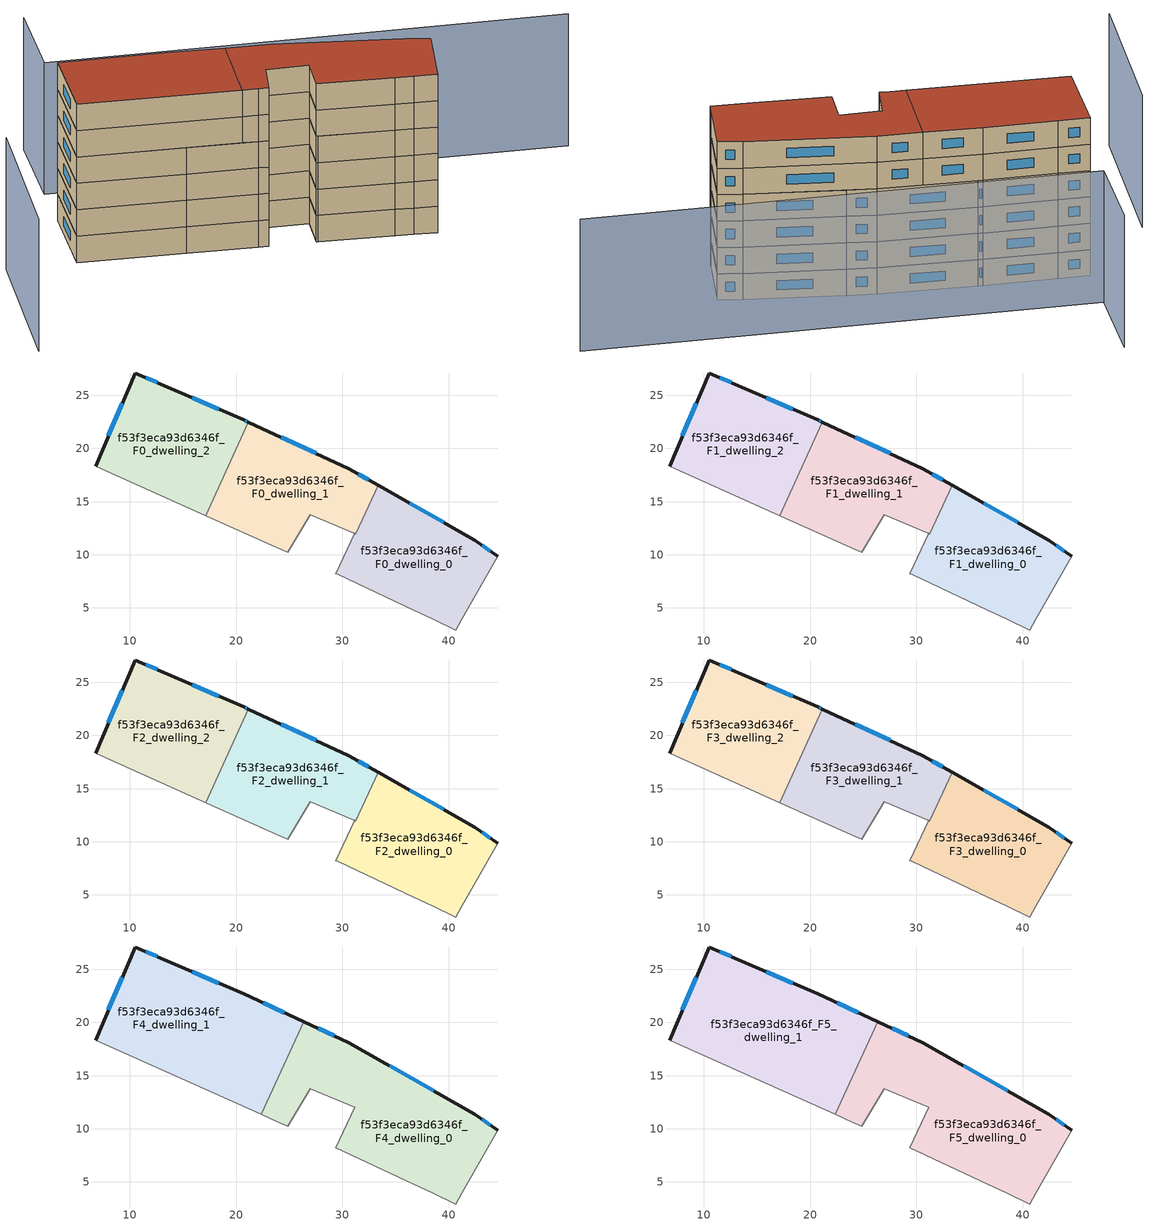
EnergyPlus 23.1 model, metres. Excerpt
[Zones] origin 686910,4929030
f53f3eca93d6346f_F0_dwelling_0
 floor ground (EU_floor_Construction): 42.47,11.37 44.63,9.87 41.23,3.95 40.64,2.93 38.44,3.97 36.71,4.78 29.54,8.16 29.37,8.24 31.14,12.01 31.27,11.95 33.36,16.54 z0
 wall outside (EU_wall_Construction): 44.63,9.87 42.47,11.37 33.36,16.54 z0:3
 wall adiabatic (EU_wall_Construction): 31.27,11.95 31.14,12.01 29.37,8.24 29.54,8.16 36.71,4.78 38.44,3.97 40.64,2.93 41.23,3.95 44.63,9.87 z0:3
 wall to f53f3eca93d6346f_F0_dwelling_1 (EU_wall_Construction): 33.36,16.54 31.27,11.96 z0:3
 window (EU_Window_Construction): 39.51,13.05 36.32,14.86 / 43.93,10.36 43.17,10.88 z0.98:2.02
f53f3eca93d6346f_F0_dwelling_1
 floor ground (EU_floor_Construction): 30.6,18.11 33.36,16.54 31.27,11.96 31.14,12.01 26.97,13.75 24.86,10.22 23.85,10.68 17.15,13.69 21.15,22.48 z0
 wall outside (EU_wall_Construction): 33.36,16.54 30.6,18.11 21.15,22.48 z0:3
 wall adiabatic (EU_wall_Construction): 17.15,13.69 23.85,10.68 24.86,10.22 26.97,13.75 31.14,12.01 31.27,11.95 z0:3
 wall to f53f3eca93d6346f_F0_dwelling_2 (EU_wall_Construction): 21.15,22.48 17.15,13.69 z0:3
 window (EU_Window_Construction): 27.53,19.53 24.23,21.06 / 32.46,17.05 31.5,17.6 z0.98:2.02
f53f3eca93d6346f_F0_dwelling_2
 floor ground (EU_floor_Construction): 20.71,22.69 21.15,22.48 17.15,13.69 6.78,18.35 10.52,27.1 13.58,25.78 z0
 wall outside (EU_wall_Construction): 21.15,22.48 20.71,22.69 13.58,25.78 10.52,27.1 6.78,18.35 z0:3
 wall adiabatic (EU_wall_Construction): 6.78,18.35 17.15,13.69 z0:3
 window (EU_Window_Construction): 18.39,23.69 15.9,24.77 / 21.01,22.55 20.85,22.62 / 9.3,24.25 8,21.2 / 12.58,26.21 11.52,26.67 z0.98:2.02
f53f3eca93d6346f_F1_dwelling_0
 floor to f53f3eca93d6346f_F0_dwelling_0 (EU_floor_Construction): 42.47,11.37 44.63,9.87 41.23,3.95 40.64,2.93 38.44,3.97 36.71,4.78 29.54,8.16 29.37,8.24 31.14,12.01 31.27,11.95 33.36,16.54 z3
 wall outside (EU_wall_Construction): 44.63,9.87 42.47,11.37 33.36,16.54 z3:6
 wall adiabatic (EU_wall_Construction): 31.27,11.95 31.14,12.01 29.37,8.24 29.54,8.16 36.71,4.78 38.44,3.97 40.64,2.93 41.23,3.95 44.63,9.87 z3:6
 wall to f53f3eca93d6346f_F1_dwelling_1 (EU_wall_Construction): 33.36,16.54 31.27,11.96 z3:6
 window (EU_Window_Construction): 39.51,13.05 36.32,14.86 / 43.93,10.36 43.17,10.88 z3.98:5.02
f53f3eca93d6346f_F1_dwelling_1
 floor to f53f3eca93d6346f_F0_dwelling_1 (EU_floor_Construction): 30.6,18.11 33.36,16.54 31.27,11.95 31.14,12.01 26.97,13.75 24.86,10.22 23.85,10.68 17.15,13.69 21.15,22.48 z3
 wall outside (EU_wall_Construction): 33.36,16.54 30.6,18.11 21.15,22.48 z3:6
 wall adiabatic (EU_wall_Construction): 17.15,13.69 23.85,10.68 24.86,10.22 26.97,13.75 31.14,12.01 31.27,11.95 z3:6
 wall to f53f3eca93d6346f_F1_dwelling_2 (EU_wall_Construction): 21.15,22.48 17.15,13.69 z3:6
 window (EU_Window_Construction): 27.53,19.53 24.23,21.06 / 32.46,17.05 31.5,17.6 z3.98:5.02
f53f3eca93d6346f_F1_dwelling_2
 floor to f53f3eca93d6346f_F0_dwelling_2 (EU_floor_Construction): 20.71,22.69 21.15,22.48 17.15,13.69 6.78,18.35 10.52,27.1 13.58,25.78 z3
 wall outside (EU_wall_Construction): 21.15,22.48 20.71,22.69 13.58,25.78 10.52,27.1 6.78,18.35 z3:6
 wall adiabatic (EU_wall_Construction): 6.78,18.35 17.15,13.69 z3:6
 window (EU_Window_Construction): 18.39,23.69 15.9,24.77 / 21.01,22.55 20.85,22.62 / 9.3,24.25 8,21.2 / 12.58,26.21 11.52,26.67 z3.98:5.02
f53f3eca93d6346f_F2_dwelling_0
 floor to f53f3eca93d6346f_F1_dwelling_0 (EU_floor_Construction): 42.47,11.37 44.63,9.87 41.23,3.95 40.64,2.93 38.44,3.97 36.71,4.78 29.54,8.16 29.37,8.24 31.14,12.01 31.27,11.95 33.36,16.54 z6
 wall outside (EU_wall_Construction): 44.63,9.87 42.47,11.37 33.36,16.54 z6:9
 wall adiabatic (EU_wall_Construction): 31.27,11.95 31.14,12.01 29.37,8.24 29.54,8.16 36.71,4.78 38.44,3.97 40.64,2.93 41.23,3.95 44.63,9.87 z6:9
 wall to f53f3eca93d6346f_F2_dwelling_1 (EU_wall_Construction): 33.36,16.54 31.27,11.96 z6:9
 window (EU_Window_Construction): 39.51,13.05 36.32,14.86 / 43.93,10.36 43.17,10.88 z6.98:8.02
f53f3eca93d6346f_F2_dwelling_1
 floor to f53f3eca93d6346f_F1_dwelling_1 (EU_floor_Construction): 30.6,18.11 33.36,16.54 31.27,11.95 31.14,12.01 26.97,13.75 24.86,10.22 23.85,10.68 17.15,13.69 21.15,22.48 z6
 wall outside (EU_wall_Construction): 33.36,16.54 30.6,18.11 21.15,22.48 z6:9
 wall adiabatic (EU_wall_Construction): 17.15,13.69 23.85,10.68 24.86,10.22 26.97,13.75 31.14,12.01 31.27,11.95 z6:9
 wall to f53f3eca93d6346f_F2_dwelling_2 (EU_wall_Construction): 21.15,22.48 17.15,13.69 z6:9
 window (EU_Window_Construction): 27.53,19.53 24.23,21.06 / 32.46,17.05 31.5,17.6 z6.98:8.02
f53f3eca93d6346f_F2_dwelling_2
 floor to f53f3eca93d6346f_F1_dwelling_2 (EU_floor_Construction): 20.71,22.69 21.15,22.48 17.15,13.69 6.78,18.35 10.52,27.1 13.58,25.78 z6
 wall outside (EU_wall_Construction): 21.15,22.48 20.71,22.69 13.58,25.78 10.52,27.1 6.78,18.35 z6:9
 wall adiabatic (EU_wall_Construction): 6.78,18.35 17.15,13.69 z6:9
 window (EU_Window_Construction): 18.39,23.69 15.9,24.77 / 21.01,22.55 20.85,22.62 / 9.3,24.25 8,21.2 / 12.58,26.21 11.52,26.67 z6.98:8.02
f53f3eca93d6346f_F3_dwelling_0
 floor to f53f3eca93d6346f_F2_dwelling_0 (EU_floor_Construction): 42.47,11.37 44.63,9.87 41.23,3.95 40.64,2.93 38.44,3.97 36.71,4.78 29.54,8.16 29.37,8.24 31.14,12.01 31.27,11.95 33.36,16.54 z9
 wall outside (EU_wall_Construction): 44.63,9.87 42.47,11.37 33.36,16.54 z9:12
 wall adiabatic (EU_wall_Construction): 31.27,11.95 31.14,12.01 29.37,8.24 29.54,8.16 36.71,4.78 38.44,3.97 40.64,2.93 41.23,3.95 44.63,9.87 z9:12
 wall to f53f3eca93d6346f_F3_dwelling_1 (EU_wall_Construction): 33.36,16.54 31.27,11.96 z9:12
 window (EU_Window_Construction): 39.51,13.05 36.32,14.86 / 43.93,10.36 43.17,10.88 z9.98:11.02
f53f3eca93d6346f_F3_dwelling_1
 floor to f53f3eca93d6346f_F2_dwelling_1 (EU_floor_Construction): 30.6,18.11 33.36,16.54 31.27,11.95 31.14,12.01 26.97,13.75 24.86,10.22 23.85,10.68 17.15,13.69 21.15,22.48 z9
 wall outside (EU_wall_Construction): 33.36,16.54 30.6,18.11 21.15,22.48 z9:12
 wall adiabatic (EU_wall_Construction): 17.15,13.69 23.85,10.68 24.86,10.22 26.97,13.75 31.14,12.01 31.27,11.95 z9:12
 wall to f53f3eca93d6346f_F3_dwelling_2 (EU_wall_Construction): 21.15,22.48 17.15,13.69 z9:12
 window (EU_Window_Construction): 27.53,19.53 24.23,21.06 / 32.46,17.05 31.5,17.6 z9.98:11.02
f53f3eca93d6346f_F3_dwelling_2
 floor to f53f3eca93d6346f_F2_dwelling_2 (EU_floor_Construction): 20.71,22.69 21.15,22.48 17.15,13.69 6.78,18.35 10.52,27.1 13.58,25.78 z9
 wall outside (EU_wall_Construction): 21.15,22.48 20.71,22.69 13.58,25.78 10.52,27.1 6.78,18.35 z9:12
 wall adiabatic (EU_wall_Construction): 6.78,18.35 17.15,13.69 z9:12
 window (EU_Window_Construction): 18.39,23.69 15.9,24.77 / 21.01,22.55 20.85,22.62 / 9.3,24.25 8,21.2 / 12.58,26.21 11.52,26.67 z9.98:11.02
f53f3eca93d6346f_F4_dwelling_0
 floor to f53f3eca93d6346f_F3_dwelling_0 (EU_floor_Construction): 42.47,11.37 44.63,9.87 41.23,3.95 40.64,2.93 38.44,3.97 36.71,4.78 29.37,8.24 31.14,12.01 31.27,11.95 33.36,16.54 z12
 floor to f53f3eca93d6346f_F3_dwelling_1 (EU_floor_Construction): 30.6,18.11 33.36,16.54 31.27,11.95 31.14,12.01 26.97,13.75 24.86,10.22 23.85,10.68 22.37,11.35 26.34,20.08 z12
 wall outside (EU_wall_Construction): 44.63,9.87 42.47,11.37 30.6,18.11 26.34,20.08 z12:15
 wall adiabatic (EU_wall_Construction): 22.37,11.35 23.85,10.68 24.86,10.22 26.97,13.75 31.14,12.01 29.37,8.24 36.71,4.78 38.44,3.97 40.64,2.93 41.23,3.95 44.63,9.87 z12:15
 wall to f53f3eca93d6346f_F4_dwelling_1 (EU_wall_Construction): 26.34,20.08 22.37,11.35 z12:15
 window (EU_Window_Construction): 29.22,18.75 27.73,19.44 / 38.61,13.56 34.46,15.92 / 43.93,10.36 43.17,10.88 z12.98:14.02
f53f3eca93d6346f_F4_dwelling_1
 floor to f53f3eca93d6346f_F3_dwelling_1 (EU_floor_Construction): 26.34,20.08 22.37,11.35 17.15,13.69 21.15,22.48 z12
 floor to f53f3eca93d6346f_F3_dwelling_2 (EU_floor_Construction): 20.71,22.69 21.15,22.48 17.15,13.69 6.78,18.35 10.52,27.1 13.58,25.78 z12
 wall outside (EU_wall_Construction): 26.34,20.08 20.71,22.69 13.58,25.78 10.52,27.1 6.78,18.35 z12:15
 wall adiabatic (EU_wall_Construction): 6.78,18.35 22.37,11.35 z12:15
 window (EU_Window_Construction): 18.39,23.69 15.9,24.77 / 24.51,20.93 22.54,21.84 / 9.3,24.25 8,21.2 / 12.58,26.21 11.52,26.67 z12.98:14.02
f53f3eca93d6346f_F5_dwelling_0
 floor to f53f3eca93d6346f_F4_dwelling_0 (EU_floor_Construction): 42.47,11.37 44.63,9.87 41.23,3.95 40.64,2.93 38.44,3.97 36.71,4.78 29.37,8.24 31.14,12.01 26.97,13.75 24.86,10.22 23.85,10.68 22.37,11.35 26.34,20.08 30.6,18.11 z15
 wall outside (EU_wall_Construction): 44.63,9.87 42.47,11.37 30.6,18.11 26.34,20.08 z15:18
 wall adiabatic (EU_wall_Construction): 22.37,11.35 23.85,10.68 24.86,10.22 26.97,13.75 31.14,12.01 29.37,8.24 36.71,4.78 38.44,3.97 40.64,2.93 41.23,3.95 44.63,9.87 z15:18
 wall to f53f3eca93d6346f_F5_dwelling_1 (EU_wall_Construction): 26.34,20.08 22.37,11.35 z15:18
 window (EU_Window_Construction): 29.22,18.75 27.73,19.44 / 38.61,13.56 34.46,15.92 / 43.93,10.36 43.17,10.88 z15.98:17.02
 roof outside (EU_roof_Construction): 41.23,3.95 44.63,9.87 42.47,11.37 30.6,18.11 26.34,20.08 22.37,11.35 23.85,10.68 24.86,10.22 26.97,13.75 31.14,12.01 29.37,8.24 36.71,4.78 38.44,3.97 40.64,2.93 z18
f53f3eca93d6346f_F5_dwelling_1
 floor to f53f3eca93d6346f_F4_dwelling_1 (EU_floor_Construction): 26.34,20.08 22.37,11.35 6.78,18.35 10.52,27.1 13.58,25.78 20.71,22.69 z15
 wall outside (EU_wall_Construction): 26.34,20.08 20.71,22.69 13.58,25.78 10.52,27.1 6.78,18.35 z15:18
 wall adiabatic (EU_wall_Construction): 6.78,18.35 22.37,11.35 z15:18
 window (EU_Window_Construction): 18.39,23.69 15.9,24.77 / 24.51,20.93 22.54,21.84 / 9.3,24.25 8,21.2 / 12.58,26.21 11.52,26.67 z15.98:17.02
 roof outside (EU_roof_Construction): 22.37,11.35 26.34,20.08 20.71,22.69 13.58,25.78 10.52,27.1 6.78,18.35 z18
shading: -0.02,21.13 -7.7,4.29 / 62.6,11.3 12.78,32.75 / 12.78,32.75 16.8,42.11 z0:15
[Building]
EU S2 Campaign: North Axis=0; Terrain=City; Solar Distribution=FullExterior
[Site:Location]
Bologna: Latitude=44.5; Longitude=11.25; Time Zone=1; Elevation=37
[SizingPeriod:WeatherFileDays]
AnnualSizingPeriod: Begin Month=1; Begin Day of Month=1; End Month=12; End Day of Month=31; Day of Week for Start Day=Monday; Use Weather File Daylight Saving Period=No; Use Weather File Rain and Snow Indicators=No
[MATERIAL]
EU_InternalMass_Material: Roughness=MediumRough; Thickness=0.1; Conductivity=1; Density=1800; Specific Heat=900; Thermal Absorptance=0.9; Solar Absorptance=0.7; Visible Absorptance=0.7
[MATERIAL:NOMASS] Roughness=MediumRough; Thermal Absorptance=0.9; Solar Absorptance=0.7; Visible Absorptance=0.7
Name | Thermal Resistance
EU_wall_NoMass | 0.905828
EU_roof_NoMass | 0.37593
EU_floor_NoMass | 0.67114
[WINDOWMATERIAL:SIMPLEGLAZINGSYSTEM]
EU_Window_SimpleGlazing: UFactor=4.52486; Solar Heat Gain Coefficient=0.85; Visible Transmittance=0.85
[CONSTRUCTION]
EU_wall_Construction: EU_wall_NoMass
EU_roof_Construction: EU_roof_NoMass
EU_floor_Construction: EU_floor_NoMass
EU_InternalMass_Construction: EU_InternalMass_Material
EU_Window_Construction: EU_Window_SimpleGlazing
[ZONE] Type=1; Multiplier=1; Ceiling Height=autocalculate; Floor Area=autocalculate; Part of Total Floor Area=Yes
Name | Volume
f53f3eca93d6346f_F0_dwelling_0; f53f3eca93d6346f_F1_dwelling_0; f53f3eca93d6346f_F2_dwelling_0; f53f3eca93d6346f_F3_dwelling_0 | 332.562
f53f3eca93d6346f_F4_dwelling_0; f53f3eca93d6346f_F5_dwelling_0 | 495.684
f53f3eca93d6346f_F0_dwelling_1 | 328.356
f53f3eca93d6346f_F1_dwelling_1; f53f3eca93d6346f_F2_dwelling_1; f53f3eca93d6346f_F3_dwelling_1 | 328.358
f53f3eca93d6346f_F4_dwelling_1; f53f3eca93d6346f_F5_dwelling_1 | 495.683
f53f3eca93d6346f_F0_dwelling_2; f53f3eca93d6346f_F1_dwelling_2; f53f3eca93d6346f_F2_dwelling_2; f53f3eca93d6346f_F3_dwelling_2 | 330.464
[INTERNALMASS] Construction=EU_InternalMass_Construction
Name | Zone or ZoneList | Surface Area
f53f3eca93d6346f_F0_dwelling_0_EU_InternalMass | f53f3eca93d6346f_F0_dwelling_0 | 110.854
f53f3eca93d6346f_F0_dwelling_1_EU_InternalMass | f53f3eca93d6346f_F0_dwelling_1 | 109.452
f53f3eca93d6346f_F0_dwelling_2_EU_InternalMass | f53f3eca93d6346f_F0_dwelling_2 | 110.155
f53f3eca93d6346f_F1_dwelling_0_EU_InternalMass | f53f3eca93d6346f_F1_dwelling_0 | 110.854
f53f3eca93d6346f_F1_dwelling_1_EU_InternalMass | f53f3eca93d6346f_F1_dwelling_1 | 109.452
f53f3eca93d6346f_F1_dwelling_2_EU_InternalMass | f53f3eca93d6346f_F1_dwelling_2 | 110.155
f53f3eca93d6346f_F2_dwelling_0_EU_InternalMass | f53f3eca93d6346f_F2_dwelling_0 | 110.854
f53f3eca93d6346f_F2_dwelling_1_EU_InternalMass | f53f3eca93d6346f_F2_dwelling_1 | 109.452
f53f3eca93d6346f_F2_dwelling_2_EU_InternalMass | f53f3eca93d6346f_F2_dwelling_2 | 110.155
f53f3eca93d6346f_F3_dwelling_0_EU_InternalMass | f53f3eca93d6346f_F3_dwelling_0 | 110.854
f53f3eca93d6346f_F3_dwelling_1_EU_InternalMass | f53f3eca93d6346f_F3_dwelling_1 | 109.452
f53f3eca93d6346f_F3_dwelling_2_EU_InternalMass | f53f3eca93d6346f_F3_dwelling_2 | 110.155
f53f3eca93d6346f_F4_dwelling_0_EU_InternalMass | f53f3eca93d6346f_F4_dwelling_0 | 165.227
f53f3eca93d6346f_F4_dwelling_1_EU_InternalMass | f53f3eca93d6346f_F4_dwelling_1 | 165.227
f53f3eca93d6346f_F5_dwelling_0_EU_InternalMass | f53f3eca93d6346f_F5_dwelling_0 | 165.227
f53f3eca93d6346f_F5_dwelling_1_EU_InternalMass | f53f3eca93d6346f_F5_dwelling_1 | 165.227
[OTHEREQUIPMENT] Fuel Type=Electricity; Design Level Calculation Method=Watts/Area; Power per Zone Floor Area=1; Fraction Latent=0; Fraction Radiant=0; Fraction Lost=0; Carbon Dioxide Generation Rate=0; EndUse Subcategory=EU_Step8_InternalGains
Name | Zone or ZoneList or Space or SpaceList | Schedule
EU_Step8_InternalGain_f53f3eca93d6346f_F0_dwelling_0_f000 | f53f3eca93d6346f_F0_dwelling_0 | EU_Step8_GainSchedule_f53f3eca93d6346f_F0_dwelling_0_f000
EU_Step8_InternalGain_f53f3eca93d6346f_F0_dwelling_1_f000 | f53f3eca93d6346f_F0_dwelling_1 | EU_Step8_GainSchedule_f53f3eca93d6346f_F0_dwelling_1_f000
EU_Step8_InternalGain_f53f3eca93d6346f_F0_dwelling_2_f000 | f53f3eca93d6346f_F0_dwelling_2 | EU_Step8_GainSchedule_f53f3eca93d6346f_F0_dwelling_2_f000
EU_Step8_InternalGain_f53f3eca93d6346f_F1_dwelling_0_f000 | f53f3eca93d6346f_F1_dwelling_0 | EU_Step8_GainSchedule_f53f3eca93d6346f_F1_dwelling_0_f000
EU_Step8_InternalGain_f53f3eca93d6346f_F1_dwelling_1_f000 | f53f3eca93d6346f_F1_dwelling_1 | EU_Step8_GainSchedule_f53f3eca93d6346f_F1_dwelling_1_f000
EU_Step8_InternalGain_f53f3eca93d6346f_F1_dwelling_2_f000 | f53f3eca93d6346f_F1_dwelling_2 | EU_Step8_GainSchedule_f53f3eca93d6346f_F1_dwelling_2_f000
EU_Step8_InternalGain_f53f3eca93d6346f_F2_dwelling_0_f000 | f53f3eca93d6346f_F2_dwelling_0 | EU_Step8_GainSchedule_f53f3eca93d6346f_F2_dwelling_0_f000
EU_Step8_InternalGain_f53f3eca93d6346f_F2_dwelling_1_f000 | f53f3eca93d6346f_F2_dwelling_1 | EU_Step8_GainSchedule_f53f3eca93d6346f_F2_dwelling_1_f000
EU_Step8_InternalGain_f53f3eca93d6346f_F2_dwelling_2_f000 | f53f3eca93d6346f_F2_dwelling_2 | EU_Step8_GainSchedule_f53f3eca93d6346f_F2_dwelling_2_f000
EU_Step8_InternalGain_f53f3eca93d6346f_F3_dwelling_0_f000 | f53f3eca93d6346f_F3_dwelling_0 | EU_Step8_GainSchedule_f53f3eca93d6346f_F3_dwelling_0_f000
EU_Step8_InternalGain_f53f3eca93d6346f_F3_dwelling_1_f000 | f53f3eca93d6346f_F3_dwelling_1 | EU_Step8_GainSchedule_f53f3eca93d6346f_F3_dwelling_1_f000
EU_Step8_InternalGain_f53f3eca93d6346f_F3_dwelling_2_f000 | f53f3eca93d6346f_F3_dwelling_2 | EU_Step8_GainSchedule_f53f3eca93d6346f_F3_dwelling_2_f000
EU_Step8_InternalGain_f53f3eca93d6346f_F4_dwelling_0_f000 | f53f3eca93d6346f_F4_dwelling_0 | EU_Step8_GainSchedule_f53f3eca93d6346f_F4_dwelling_0_f000
EU_Step8_InternalGain_f53f3eca93d6346f_F4_dwelling_1_f000 | f53f3eca93d6346f_F4_dwelling_1 | EU_Step8_GainSchedule_f53f3eca93d6346f_F4_dwelling_1_f000
EU_Step8_InternalGain_f53f3eca93d6346f_F5_dwelling_0_f000 | f53f3eca93d6346f_F5_dwelling_0 | EU_Step8_GainSchedule_f53f3eca93d6346f_F5_dwelling_0_f000
EU_Step8_InternalGain_f53f3eca93d6346f_F5_dwelling_1_f000 | f53f3eca93d6346f_F5_dwelling_1 | EU_Step8_GainSchedule_f53f3eca93d6346f_F5_dwelling_1_f000
[ZONEVENTILATION:DESIGNFLOWRATE] Schedule=EU_AlwaysOn; Design Flow Rate Calculation Method=AirChanges/Hour; Air Changes per Hour=0.73129; Ventilation Type=Natural; Fan Pressure Rise=0; Fan Total Efficiency=1; Constant Term Coefficient=1; Temperature Term Coefficient=0; Velocity Term Coefficient=0; Velocity Squared Term Coefficient=0; Minimum Indoor Temperature=-100; Maximum Indoor Temperature=100; Delta Temperature=-100; Minimum Outdoor Temperature=-100; Maximum Outdoor Temperature=100; Maximum Wind Speed=40
Name | Zone or ZoneList or Space or SpaceList
EU_ConstantAir_f53f3eca93d6346f_F0_dwelling_0 | f53f3eca93d6346f_F0_dwelling_0
EU_ConstantAir_f53f3eca93d6346f_F0_dwelling_1 | f53f3eca93d6346f_F0_dwelling_1
EU_ConstantAir_f53f3eca93d6346f_F0_dwelling_2 | f53f3eca93d6346f_F0_dwelling_2
EU_ConstantAir_f53f3eca93d6346f_F1_dwelling_0 | f53f3eca93d6346f_F1_dwelling_0
EU_ConstantAir_f53f3eca93d6346f_F1_dwelling_1 | f53f3eca93d6346f_F1_dwelling_1
EU_ConstantAir_f53f3eca93d6346f_F1_dwelling_2 | f53f3eca93d6346f_F1_dwelling_2
EU_ConstantAir_f53f3eca93d6346f_F2_dwelling_0 | f53f3eca93d6346f_F2_dwelling_0
EU_ConstantAir_f53f3eca93d6346f_F2_dwelling_1 | f53f3eca93d6346f_F2_dwelling_1
EU_ConstantAir_f53f3eca93d6346f_F2_dwelling_2 | f53f3eca93d6346f_F2_dwelling_2
EU_ConstantAir_f53f3eca93d6346f_F3_dwelling_0 | f53f3eca93d6346f_F3_dwelling_0
EU_ConstantAir_f53f3eca93d6346f_F3_dwelling_1 | f53f3eca93d6346f_F3_dwelling_1
EU_ConstantAir_f53f3eca93d6346f_F3_dwelling_2 | f53f3eca93d6346f_F3_dwelling_2
EU_ConstantAir_f53f3eca93d6346f_F4_dwelling_0 | f53f3eca93d6346f_F4_dwelling_0
EU_ConstantAir_f53f3eca93d6346f_F4_dwelling_1 | f53f3eca93d6346f_F4_dwelling_1
EU_ConstantAir_f53f3eca93d6346f_F5_dwelling_0 | f53f3eca93d6346f_F5_dwelling_0
EU_ConstantAir_f53f3eca93d6346f_F5_dwelling_1 | f53f3eca93d6346f_F5_dwelling_1
[HVACTEMPLATE:THERMOSTAT] Constant Heating Setpoint=20; Constant Cooling Setpoint=50
EU_HeatOnly_f53f3eca93d6346f_F0_dwelling_0; EU_HeatOnly_f53f3eca93d6346f_F0_dwelling_1; EU_HeatOnly_f53f3eca93d6346f_F0_dwelling_2; EU_HeatOnly_f53f3eca93d6346f_F1_dwelling_0; EU_HeatOnly_f53f3eca93d6346f_F1_dwelling_1; EU_HeatOnly_f53f3eca93d6346f_F1_dwelling_2; EU_HeatOnly_f53f3eca93d6346f_F2_dwelling_0; EU_HeatOnly_f53f3eca93d6346f_F2_dwelling_1; EU_HeatOnly_f53f3eca93d6346f_F2_dwelling_2; EU_HeatOnly_f53f3eca93d6346f_F3_dwelling_0; EU_HeatOnly_f53f3eca93d6346f_F3_dwelling_1; EU_HeatOnly_f53f3eca93d6346f_F3_dwelling_2; EU_HeatOnly_f53f3eca93d6346f_F4_dwelling_0; EU_HeatOnly_f53f3eca93d6346f_F4_dwelling_1; EU_HeatOnly_f53f3eca93d6346f_F5_dwelling_0; EU_HeatOnly_f53f3eca93d6346f_F5_dwelling_1
[HVACTEMPLATE:ZONE:IDEALLOADSAIRSYSTEM] System Availability Schedule=EU_AlwaysOn; Maximum Heating Supply Air Temperature=50; Minimum Cooling Supply Air Temperature=13; Maximum Heating Supply Air Humidity Ratio=0.0156; Minimum Cooling Supply Air Humidity Ratio=0.0077; Heating Limit=NoLimit; Cooling Limit=NoLimit; Heating Availability Schedule=EU_AlwaysOn; Cooling Availability Schedule=EU_CoolingOff; Dehumidification Control Type=ConstantSensibleHeatRatio; Cooling Sensible Heat Ratio=0.7; Dehumidification Setpoint=60; Humidification Control Type=None; Humidification Setpoint=30; Outdoor Air Method=None; Outdoor Air Flow Rate per Person=0.00944; Outdoor Air Flow Rate per Zone Floor Area=0; Outdoor Air Flow Rate per Zone=0; Demand Controlled Ventilation Type=None; Outdoor Air Economizer Type=NoEconomizer; Heat Recovery Type=None; Sensible Heat Recovery Effectiveness=0.7; Latent Heat Recovery Effectiveness=0.65
Name | Template Thermostat
f53f3eca93d6346f_F0_dwelling_0 | EU_HeatOnly_f53f3eca93d6346f_F0_dwelling_0
f53f3eca93d6346f_F0_dwelling_1 | EU_HeatOnly_f53f3eca93d6346f_F0_dwelling_1
f53f3eca93d6346f_F0_dwelling_2 | EU_HeatOnly_f53f3eca93d6346f_F0_dwelling_2
f53f3eca93d6346f_F1_dwelling_0 | EU_HeatOnly_f53f3eca93d6346f_F1_dwelling_0
f53f3eca93d6346f_F1_dwelling_1 | EU_HeatOnly_f53f3eca93d6346f_F1_dwelling_1
f53f3eca93d6346f_F1_dwelling_2 | EU_HeatOnly_f53f3eca93d6346f_F1_dwelling_2
f53f3eca93d6346f_F2_dwelling_0 | EU_HeatOnly_f53f3eca93d6346f_F2_dwelling_0
f53f3eca93d6346f_F2_dwelling_1 | EU_HeatOnly_f53f3eca93d6346f_F2_dwelling_1
f53f3eca93d6346f_F2_dwelling_2 | EU_HeatOnly_f53f3eca93d6346f_F2_dwelling_2
f53f3eca93d6346f_F3_dwelling_0 | EU_HeatOnly_f53f3eca93d6346f_F3_dwelling_0
f53f3eca93d6346f_F3_dwelling_1 | EU_HeatOnly_f53f3eca93d6346f_F3_dwelling_1
f53f3eca93d6346f_F3_dwelling_2 | EU_HeatOnly_f53f3eca93d6346f_F3_dwelling_2
f53f3eca93d6346f_F4_dwelling_0 | EU_HeatOnly_f53f3eca93d6346f_F4_dwelling_0
f53f3eca93d6346f_F4_dwelling_1 | EU_HeatOnly_f53f3eca93d6346f_F4_dwelling_1
f53f3eca93d6346f_F5_dwelling_0 | EU_HeatOnly_f53f3eca93d6346f_F5_dwelling_0
f53f3eca93d6346f_F5_dwelling_1 | EU_HeatOnly_f53f3eca93d6346f_F5_dwelling_1
[SIZING:ZONE] Zone Cooling Design Supply Air Temperature Input Method=SupplyAirTemperature; Zone Cooling Design Supply Air Temperature=13; Zone Heating Design Supply Air Temperature Input Method=SupplyAirTemperature; Zone Heating Design Supply Air Temperature=50; Zone Cooling Design Supply Air Humidity Ratio=0.008; Zone Heating Design Supply Air Humidity Ratio=0.008; Cooling Design Air Flow Method=DesignDay; Cooling Design Air Flow Rate=0; Cooling Minimum Air Flow per Zone Floor Area=0.000762; Cooling Minimum Air Flow=0; Cooling Minimum Air Flow Fraction=0.2; Heating Design Air Flow Method=DesignDay; Heating Design Air Flow Rate=0; Heating Maximum Air Flow per Zone Floor Area=0.002032; Heating Maximum Air Flow=0.141576; Heating Maximum Air Flow Fraction=0.3; Account for Dedicated Outdoor Air System=No; Dedicated Outdoor Air System Control Strategy=NeutralSupplyAir; Dedicated Outdoor Air Low Setpoint Temperature for Design=autosize; Dedicated Outdoor Air High Setpoint Temperature for Design=autosize; Zone Load Sizing Method=Sensible Load Only No Latent Load; Zone Latent Cooling Design Supply Air Humidity Ratio Input Method=HumidityRatioDifference; Zone Cooling Design Supply Air Humidity Ratio Difference=0.005; Zone Latent Heating Design Supply Air Humidity Ratio Input Method=HumidityRatioDifference; Zone Humidification Design Supply Air Humidity Ratio Difference=0.005
f53f3eca93d6346f_F0_dwelling_0; f53f3eca93d6346f_F0_dwelling_1; f53f3eca93d6346f_F0_dwelling_2; f53f3eca93d6346f_F1_dwelling_0; f53f3eca93d6346f_F1_dwelling_1; f53f3eca93d6346f_F1_dwelling_2; f53f3eca93d6346f_F2_dwelling_0; f53f3eca93d6346f_F2_dwelling_1; f53f3eca93d6346f_F2_dwelling_2; f53f3eca93d6346f_F3_dwelling_0; f53f3eca93d6346f_F3_dwelling_1; f53f3eca93d6346f_F3_dwelling_2; f53f3eca93d6346f_F4_dwelling_0; f53f3eca93d6346f_F4_dwelling_1; f53f3eca93d6346f_F5_dwelling_0; f53f3eca93d6346f_F5_dwelling_1
[SCHEDULE:CONSTANT]
Name | Hourly Value
EU_AlwaysOn | 1
EU_CoolingOff | 0
[SCHEDULE:FILE] Column Number=1; Rows to Skip at Top=0; Number of Hours of Data=8760; Column Separator=Comma; Interpolate to Timestep=No; Minutes per Item=60; Adjust Schedule for Daylight Savings=Yes
Name | File
EU_Step8_GainSchedule_f53f3eca93d6346f_F0_dwelling_0_f000 | ../../schedules/f53f3eca93d6346f/f53f3eca93d6346f_F0_dwelling_0_f000_gain.csv
EU_Step8_GainSchedule_f53f3eca93d6346f_F0_dwelling_1_f000 | ../../schedules/f53f3eca93d6346f/f53f3eca93d6346f_F0_dwelling_1_f000_gain.csv
EU_Step8_GainSchedule_f53f3eca93d6346f_F0_dwelling_2_f000 | ../../schedules/f53f3eca93d6346f/f53f3eca93d6346f_F0_dwelling_2_f000_gain.csv
EU_Step8_GainSchedule_f53f3eca93d6346f_F1_dwelling_0_f000 | ../../schedules/f53f3eca93d6346f/f53f3eca93d6346f_F1_dwelling_0_f000_gain.csv
EU_Step8_GainSchedule_f53f3eca93d6346f_F1_dwelling_1_f000 | ../../schedules/f53f3eca93d6346f/f53f3eca93d6346f_F1_dwelling_1_f000_gain.csv
EU_Step8_GainSchedule_f53f3eca93d6346f_F1_dwelling_2_f000 | ../../schedules/f53f3eca93d6346f/f53f3eca93d6346f_F1_dwelling_2_f000_gain.csv
EU_Step8_GainSchedule_f53f3eca93d6346f_F2_dwelling_0_f000 | ../../schedules/f53f3eca93d6346f/f53f3eca93d6346f_F2_dwelling_0_f000_gain.csv
EU_Step8_GainSchedule_f53f3eca93d6346f_F2_dwelling_1_f000 | ../../schedules/f53f3eca93d6346f/f53f3eca93d6346f_F2_dwelling_1_f000_gain.csv
EU_Step8_GainSchedule_f53f3eca93d6346f_F2_dwelling_2_f000 | ../../schedules/f53f3eca93d6346f/f53f3eca93d6346f_F2_dwelling_2_f000_gain.csv
EU_Step8_GainSchedule_f53f3eca93d6346f_F3_dwelling_0_f000 | ../../schedules/f53f3eca93d6346f/f53f3eca93d6346f_F3_dwelling_0_f000_gain.csv
EU_Step8_GainSchedule_f53f3eca93d6346f_F3_dwelling_1_f000 | ../../schedules/f53f3eca93d6346f/f53f3eca93d6346f_F3_dwelling_1_f000_gain.csv
EU_Step8_GainSchedule_f53f3eca93d6346f_F3_dwelling_2_f000 | ../../schedules/f53f3eca93d6346f/f53f3eca93d6346f_F3_dwelling_2_f000_gain.csv
EU_Step8_GainSchedule_f53f3eca93d6346f_F4_dwelling_0_f000 | ../../schedules/f53f3eca93d6346f/f53f3eca93d6346f_F4_dwelling_0_f000_gain.csv
EU_Step8_GainSchedule_f53f3eca93d6346f_F4_dwelling_1_f000 | ../../schedules/f53f3eca93d6346f/f53f3eca93d6346f_F4_dwelling_1_f000_gain.csv
EU_Step8_GainSchedule_f53f3eca93d6346f_F5_dwelling_0_f000 | ../../schedules/f53f3eca93d6346f/f53f3eca93d6346f_F5_dwelling_0_f000_gain.csv
EU_Step8_GainSchedule_f53f3eca93d6346f_F5_dwelling_1_f000 | ../../schedules/f53f3eca93d6346f/f53f3eca93d6346f_F5_dwelling_1_f000_gain.csv
